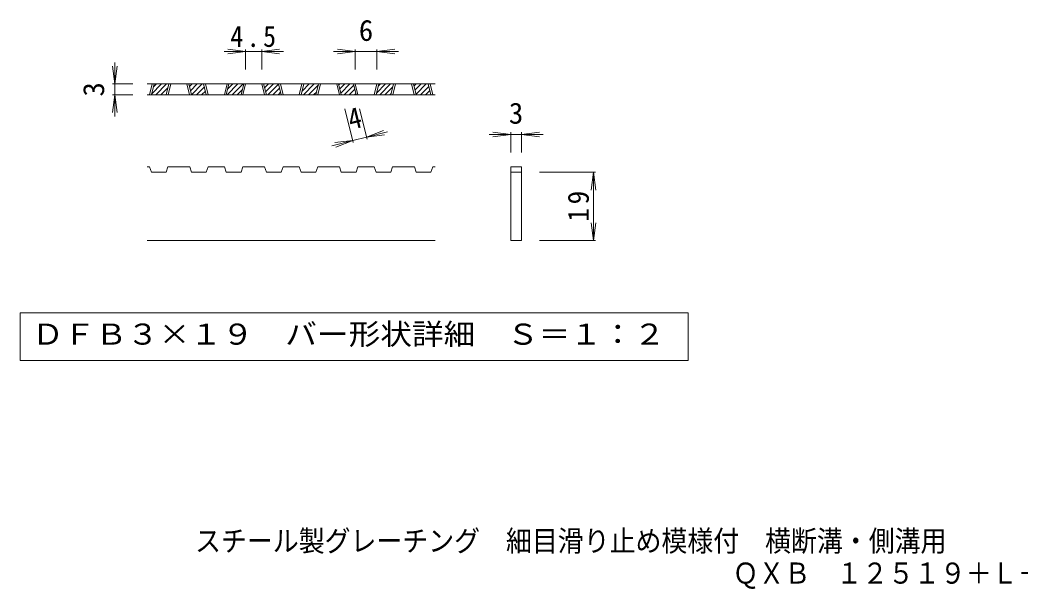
# Model space of a CAD drawing. Units: millimetres on the paper, enlarged 5 times, with parts at other scales. Extents: x -892 to 900, y -688 to 591.
# Drawn here: x -547 to 148, y -688 to -293 of the extents above; entities that cross this region are included whole.
import ezdxf
from ezdxf.enums import TextEntityAlignment as Align

# ---------------------------------------------------------------- set-up
doc = ezdxf.new("R2010")
doc.units = ezdxf.units.MM
doc.header["$LTSCALE"] = 5
for name, color, linetype, lineweight in [('D-0', 3, 'Continuous', 9), ('D-2', 3, 'Continuous', 9), ('D-4', 7, 'Continuous', 9)]:
    doc.layers.add(name, color=color, linetype=linetype, lineweight=lineweight)
doc.layers.add('F-5_F-5ﾚｲﾔ', color=2, linetype='Continuous')
doc.styles.add('ＭＳ ゴシック', font='')
doc.styles.get('ＭＳ ゴシック').set_extended_font_data('MS Gothic')

msp = doc.modelspace()

# ---------------------------------------------------------------- linework, layer by layer
at = {"layer": 'D-0'}
for p, q in [((-258.684, -337.101), (-458.684, -337.101)), ((-455.668, -344.069), (-448.699, -337.101)), ((-454.49, -339.355), (-452.235, -337.101)), ((-452.664, -344.601), (-445.164, -337.101)), ((-449.128, -344.601), (-444.281, -339.754)), ((-429.33, -338.945), (-427.486, -337.101)), ((-428.623, -341.773), (-423.951, -337.101)), ((-427.915, -344.601), (-420.415, -337.101)), ((-424.38, -344.601), (-418.969, -339.19)), ((-403.167, -344.601), (-395.666, -337.101)), ((-402.819, -340.718), (-399.202, -337.101)), ((-399.631, -344.601), (-392.131, -337.101)), ((-377.115, -339.762), (-374.453, -337.101)), ((-376.408, -342.591), (-370.918, -337.101)), ((-374.882, -344.601), (-367.454, -337.173)), ((-371.347, -344.601), (-366.747, -340.001)), ((-351.138, -342.069), (-346.169, -337.101)), ((-350.134, -344.601), (-342.633, -337.101)), ((-349.959, -337.355), (-349.704, -337.101)), ((-346.598, -344.601), (-339.751, -337.754)), ((-325.6, -337.745), (-324.956, -337.101)), ((-324.893, -340.573), (-321.42, -337.101)), ((-324.186, -343.402), (-317.885, -337.101)), ((-321.849, -344.601), (-315.232, -337.984)), ((-299.456, -343.421), (-293.136, -337.101)), ((-298.278, -338.707), (-296.671, -337.101)), ((-297.101, -344.601), (-289.6, -337.101)), ((-293.565, -344.601), (-288.07, -339.105)), ((-273.378, -338.556), (-271.923, -337.101)), ((-272.671, -341.384), (-268.387, -337.101)), ((-271.964, -344.213), (-264.852, -337.101)), ((-268.816, -344.601), (-263.01, -338.795)), ((-258.684, -344.601), (-458.684, -344.601)), ((-445.593, -344.601), (-445.46, -344.468)), ((-420.844, -344.601), (-418.262, -342.019)), ((-396.095, -344.601), (-392.611, -341.116)), ((-367.811, -344.601), (-366.04, -342.83)), ((-343.062, -344.601), (-340.929, -342.468)), ((-318.314, -344.601), (-314.525, -340.812)), ((-314.778, -344.601), (-313.818, -343.641)), ((-290.029, -344.601), (-289.248, -343.819)), ((-265.281, -344.601), (-262.303, -341.623)), ((-261.745, -344.601), (-261.596, -344.452)), ((-457.051, -394.601), (-458.684, -394.601)), ((-457.051, -394.601), (-455.801, -398.35)), ((-445.493, -398.35), (-444.243, -394.601)), ((-429.166, -394.601), (-444.243, -394.601)), ((-429.166, -394.601), (-427.916, -398.35)), ((-417.617, -398.35), (-416.367, -394.601)), ((-405.04, -394.601), (-416.367, -394.601)), ((-405.04, -394.601), (-403.79, -398.35)), ((-393.482, -398.35), (-392.232, -394.601)), ((-365.597, -398.35), (-364.347, -394.601)), ((-353.02, -394.601), (-364.347, -394.601)), ((-353.02, -394.601), (-351.77, -398.35)), ((-341.463, -398.35), (-340.213, -394.601)), ((-340.213, -394.601), (-325.136, -394.601)), ((-323.886, -398.35), (-325.136, -394.601)), ((-313.578, -398.35), (-312.328, -394.601)), ((-301.001, -394.601), (-312.328, -394.601)), ((-301.001, -394.601), (-299.751, -398.35)), ((-289.443, -398.35), (-288.193, -394.601)), ((-288.193, -394.601), (-273.117, -394.601)), ((-271.867, -398.35), (-273.117, -394.601)), ((-206.184, -394.601), (-198.684, -394.601)), ((-206.184, -445.85), (-206.184, -394.601)), ((-445.493, -398.35), (-455.801, -398.35)), ((-417.617, -398.35), (-427.916, -398.35)), ((-393.482, -398.35), (-403.79, -398.35)), ((-365.597, -398.35), (-375.905, -398.35)), ((-341.463, -398.35), (-351.77, -398.35)), ((-313.578, -398.35), (-323.886, -398.35)), ((-289.443, -398.35), (-299.751, -398.35)), ((-261.559, -398.35), (-271.867, -398.35)), ((-206.184, -398.35), (-198.684, -398.35)), ((-258.684, -445.85), (-458.684, -445.85))]:
    msp.add_line(p, q, dxfattribs=at)
for points in [[(-375.905, -398.35), (-377.155, -394.601), (-392.232, -394.601)], [(-261.559, -398.35), (-260.309, -394.601), (-258.684, -394.601)], [(-198.684, -394.601), (-198.684, -445.85), (-206.184, -445.85)]]:
    msp.add_lwpolyline(points, dxfattribs=at)
at = {"layer": 'D-0', "color": 7}
msp.add_lwpolyline([(-547.011, -495.85), (-547.011, -529.076), (-82.857, -529.076), (-82.857, -495.85)], close=True, dxfattribs=at)
at = {"layer": 'D-2'}
for p, q in [((-457.089, -344.601), (-455.214, -337.101)), ((-455.801, -344.601), (-453.926, -337.101)), ((-445.493, -344.601), (-443.618, -337.101)), ((-444.205, -344.601), (-442.33, -337.101)), ((-429.205, -344.601), (-431.08, -337.101)), ((-427.916, -344.601), (-429.791, -337.101)), ((-417.617, -344.601), (-419.492, -337.101)), ((-416.328, -344.601), (-418.203, -337.101)), ((-405.078, -344.601), (-403.203, -337.101)), ((-403.79, -344.601), (-401.915, -337.101)), ((-393.482, -344.601), (-391.607, -337.101)), ((-392.194, -344.601), (-390.319, -337.101)), ((-377.194, -344.601), (-379.069, -337.101)), ((-375.905, -344.601), (-377.78, -337.101)), ((-365.597, -344.601), (-367.473, -337.101)), ((-364.309, -344.601), (-366.184, -337.101)), ((-353.059, -344.601), (-351.184, -337.101)), ((-351.77, -344.601), (-349.896, -337.101)), ((-341.463, -344.601), (-339.588, -337.101)), ((-340.174, -344.601), (-338.299, -337.101)), ((-325.174, -344.601), (-327.049, -337.101)), ((-323.886, -344.601), (-325.761, -337.101)), ((-313.578, -344.601), (-315.453, -337.101)), ((-312.289, -344.601), (-314.164, -337.101)), ((-301.04, -344.601), (-299.164, -337.101)), ((-299.751, -344.601), (-297.876, -337.101)), ((-289.443, -344.601), (-287.569, -337.101)), ((-288.155, -344.601), (-286.28, -337.101)), ((-273.155, -344.601), (-275.03, -337.101)), ((-271.867, -344.601), (-273.741, -337.101)), ((-261.559, -344.601), (-263.434, -337.101)), ((-260.27, -344.601), (-262.145, -337.101))]:
    msp.add_line(p, q, dxfattribs=at)
at = {"layer": 'D-4'}
for p, q in [((-390.319, -314.601), (-405.319, -314.601)), ((-390.319, -314.601), (-402.712, -312.969)), ((-390.319, -314.601), (-402.712, -316.232)), ((-390.319, -313.101), (-390.319, -327.101)), ((-379.069, -314.601), (-390.319, -314.601)), ((-379.069, -314.601), (-366.676, -312.969)), ((-379.069, -313.101), (-379.069, -327.101)), ((-379.069, -314.601), (-366.676, -316.232)), ((-379.069, -314.601), (-364.069, -314.601)), ((-314.164, -314.601), (-329.164, -314.601)), ((-314.164, -314.601), (-326.557, -312.969)), ((-314.164, -314.601), (-326.557, -316.232)), ((-314.164, -313.101), (-314.164, -327.101)), ((-299.164, -314.601), (-314.164, -314.601)), ((-299.164, -314.601), (-286.771, -312.969)), ((-299.164, -313.101), (-299.164, -327.101)), ((-299.164, -314.601), (-286.771, -316.232)), ((-299.164, -314.601), (-284.164, -314.601)), ((-481.184, -337.101), (-482.815, -324.708)), ((-481.184, -337.101), (-481.184, -322.101)), ((-481.184, -337.101), (-479.552, -324.708)), ((-482.684, -337.101), (-468.684, -337.101)), ((-481.184, -337.101), (-481.184, -344.601)), ((-481.184, -344.601), (-482.815, -356.994)), ((-482.684, -344.601), (-468.684, -344.601)), ((-481.184, -344.601), (-479.552, -356.994)), ((-481.184, -344.601), (-481.184, -359.601)), ((-315.583, -377.817), (-321.441, -354.379)), ((-305.881, -375.392), (-311.133, -354.379)), ((-315.946, -376.362), (-306.245, -373.937)), ((-306.245, -373.937), (-294.617, -369.348)), ((-306.245, -373.937), (-291.692, -370.299)), ((-306.245, -373.937), (-293.826, -372.514)), ((-206.184, -372.101), (-221.184, -372.101)), ((-206.184, -372.101), (-218.577, -370.469)), ((-206.184, -372.101), (-218.577, -373.732)), ((-206.184, -370.601), (-206.184, -384.601)), ((-198.684, -372.101), (-206.184, -372.101)), ((-198.684, -372.101), (-186.291, -370.469)), ((-198.684, -370.601), (-198.684, -384.601)), ((-198.684, -372.101), (-186.291, -373.732)), ((-198.684, -372.101), (-183.684, -372.101)), ((-315.946, -376.362), (-330.499, -380)), ((-315.946, -376.362), (-328.365, -377.784)), ((-315.946, -376.362), (-327.574, -380.95)), ((-147.184, -398.35), (-186.184, -398.35)), ((-148.684, -398.35), (-150.316, -410.744)), ((-148.684, -398.35), (-147.052, -410.744)), ((-148.684, -445.85), (-148.684, -398.35)), ((-148.684, -445.85), (-150.316, -433.457)), ((-148.684, -445.85), (-147.052, -433.457)), ((-147.184, -445.85), (-186.184, -445.85))]:
    msp.add_line(p, q, dxfattribs=at)

# ---------------------------------------------------------------- texts
at = {"layer": 'D-0', "color": 2, "style": 'ＭＳ ゴシック', "width": 1.1}
msp.add_text('ＤＦＢ３×１９\u3000バー形状詳細\u3000Ｓ＝１：２', height=14.66, dxfattribs=at).set_placement((-538.684, -522.463), align=Align.BOTTOM_LEFT)
at = {"layer": 'D-4', "color": 2, "style": 'ＭＳ ゴシック'}
for s, p in [('6', (-311.664, -311.601)), ('3', (-207.434, -369.101))]:
    msp.add_text(s, height=14.66, dxfattribs=at).set_placement(p, align=Align.BOTTOM_LEFT)
msp.add_text('3', height=14.66, rotation=90, dxfattribs=at).set_placement((-484.184, -345.851), align=Align.BOTTOM_LEFT)
at = {"layer": 'D-4', "color": 2, "style": 'ＭＳ ゴシック', "width": 0.9}
msp.add_text('4', height=14.66, rotation=14.035, dxfattribs=at).set_placement((-316.067, -373.3), align=Align.BOTTOM_LEFT)
at = {"layer": 'D-4', "color": 2, "insert": (-400.944, -311.601), "char_height": 14.66, "attachment_point": 7, "style": 'ＭＳ ゴシック'}
msp.add_mtext('\\T1.27;\\W0.9;4.5', dxfattribs=at)
at = {"layer": 'D-4', "color": 2, "insert": (-151.684, -432.725), "char_height": 14.66, "attachment_point": 7, "rotation": 90, "style": 'ＭＳ ゴシック'}
msp.add_mtext('\\T1.27;\\W0.95;19', dxfattribs=at)
at = {"layer": 'F-5_F-5ﾚｲﾔ', "style": 'ＭＳ ゴシック', "width": 0.9}
for s, p in [('スチール製グレーチング\u3000細目滑り止め模様付\u3000横断溝・側溝用', (-425.437, -665.979)), ('ＱＸＢ\u3000１２５１９＋Ｌ－１９', (-52.025, -688.34))]:
    msp.add_text(s, height=14.66, dxfattribs=at).set_placement(p, align=Align.BOTTOM_LEFT)

doc.saveas('drawing.dxf')
